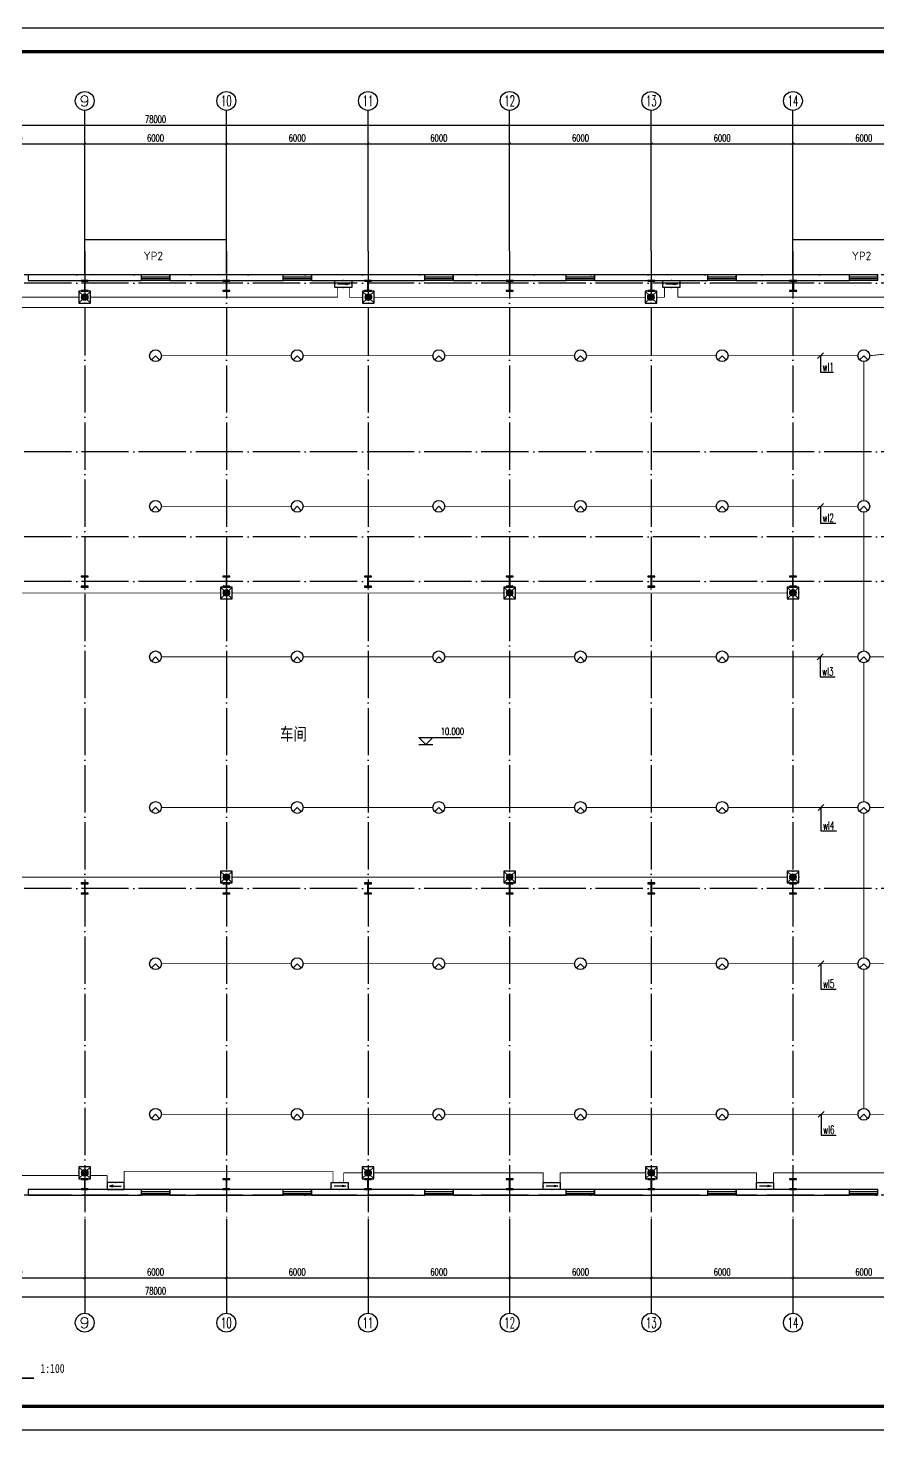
# Model space of a CAD drawing. Extents: x -55118 to 386282, y -631686 to -470886.
# Drawn here: x 114380 to 150380, y -631686 to -572286 of the extents above; entities that cross this region are included whole.
import ezdxf
from ezdxf.enums import TextEntityAlignment as Align

# ---------------------------------------------------------------- set-up
doc = ezdxf.new("R2010")
doc.units = 0
doc.header["$LTSCALE"] = 1000
doc.header["$MEASUREMENT"] = 0
doc.linetypes.add('DOTE', pattern=[2.42, 2, -0.2, 0.02, -0.2])
doc.layers.get('0').update_dxf_attribs({"linetype": 'CONTINUOUS'})
doc.layers.get('Defpoints').update_dxf_attribs({"linetype": 'CONTINUOUS'})
for name, color, linetype in [('AXIS', 3, 'CONTINUOUS'), ('AXIS_TEXT', 7, 'CONTINUOUS'), ('DIM-照明', 3, 'CONTINUOUS'), ('DIM_ELEV', 3, 'CONTINUOUS'), ('DOTE', 253, 'DOTE'), ('EQUIP-照明', 3, 'CONTINUOUS'), ('PUB_TEXT', 7, 'CONTINUOUS'), ('WALL', 6, 'CONTINUOUS'), ('WINDOW', 4, 'CONTINUOUS'), ('WIRE-照明', 4, 'CONTINUOUS'), ('勒脚', 50, 'CONTINUOUS'), ('图框', 4, 'CONTINUOUS')]:
    doc.layers.add(name, color=color, linetype=linetype)
doc.styles.add('-黑体', font='simhei.ttf', dxfattribs={"width": 0.8})
doc.styles.add('_TCH_AXIS', font='COMPLEX', dxfattribs={"bigfont": 'GBCBIG'})
doc.styles.add('_TCH_DIM', font='SIMPLEX', dxfattribs={"bigfont": 'GBCBIG'})
doc.styles.add('_TCH_DIM_T3', font='SIMPLEX', dxfattribs={"width": 0.705882, "bigfont": 'GBCBIG'})
doc.styles.add('_TCH_LABEL', font='COMPLEX', dxfattribs={"bigfont": 'GBCBIG'})
doc.styles.add('_TEL_DIM', font='SIMPLEX', dxfattribs={"width": 0.8, "height": 3.5, "bigfont": 'HZTXT'})
doc.styles.add('COMPLEX', font='COMPLEX')
doc.styles.add('STYLE1', font='tssdeng.shx', dxfattribs={"height": 8, "bigfont": 'tssdchn.shx'})
doc.dimstyles.new('_TCH_ARCH&&100', dxfattribs={"dimtxt": 297.5, "dimasz": 100, "dimexe": 250, "dimexo": 300, "dimgap": 100, "dimtad": 1, "dimdec": 0, "dimzin": 0, "dimdsep": 46, "dimtxsty": '_TCH_DIM_T3', "dimblk": 'ARCHTICK', "dimcen": 0.09, "dimclrt": 7, "dimazin": 2, "dimtfac": 1, "dimtdec": 0, "dimtix": 1, "dimtmove": 2, "dimatfit": 3, "dimfxl": 0, "dimtolj": 1, "dimtzin": 0, "dimarcsym": 0})

# ---------------------------------------------------------------- blocks, each defined once
blk = doc.blocks.new('钢柱')
blk.add_hatch(color=256).paths.add_polyline_path([(4275, 9436), (4140, 9436), (4140, 9466), (4440, 9466), (4440, 9436), (4305, 9436), (4305, 9036), (4440, 9036), (4440, 9006), (4140, 9006), (4140, 9036), (4275, 9036)])
blk.add_lwpolyline([(4275, 9436), (4140, 9436), (4140, 9466), (4440, 9466), (4440, 9436), (4305, 9436), (4305, 9036), (4440, 9036), (4440, 9006), (4140, 9006), (4140, 9036), (4275, 9036), (4275, 9436), (4140, 9436)])
blk = doc.blocks.new('$equip$00001176')
for q in [(-0.35, -0.35), (0.35, -0.35)]:
    blk.add_line((0, 0), q)
blk.add_circle((0, 0), 0.5)
at = {"style": '_TCH_LABEL', "flags": 9}
blk.add_attdef('A', (0, 0), '', height=0.00002, dxfattribs=at)
blk = doc.blocks.new('$equip$00002604')
blk.add_hatch(color=256).paths.add_polyline_path([(0.27, 0.5, 1), (-0.27, 0.5, 1)])
for p, q in [((-0.43, 0.93), (-0.19, 0.69)), ((-0.43, 0.07), (-0.19, 0.31)), ((0.19, 0.69), (0.43, 0.93)), ((0.19, 0.31), (0.43, 0.07))]:
    blk.add_line(p, q)
at = {"const_width": 0.04}
blk.add_lwpolyline([(-0.5, 1), (-0.5, 0), (0.5, 0), (0.5, 1), (-0.5, 1), (-0.5, 0)], dxfattribs=at)
blk.add_lwpolyline([(-0.5, 1), (-0.5, 0), (0.5, 0), (0.5, 1)], close=True)
blk.add_circle((0, 0.5), 0.275)
for p in [(-0.5, 0.5), (0, 1), (0, 0), (0.5, 0.5)]:
    blk.add_point(p)
at = {"color": 7, "style": '_TEL_DIM', "flags": 1}
blk.add_attdef('A', text='', height=0.000025, dxfattribs=at).set_placement((0, 0), align=Align.MIDDLE_CENTER)
blk = doc.blocks.new('$equip$00002540')
blk.add_hatch(color=256).paths.add_polyline_path([(0.24, 0.37), (0.24, 0.23), (0.53, 0.3)])
for p, q in [((-0.72, 0.6), (-0.72, 0)), ((0.72, 0.6), (-0.72, 0.6)), ((-0.72, 0), (0.72, 0)), ((0.24, 0.37), (0.24, 0.23)), ((0.53, 0.3), (0.24, 0.37)), ((0.24, 0.23), (0.53, 0.3)), ((0.72, 0), (0.72, 0.6))]:
    blk.add_line(p, q)
at = {"color": 7}
blk.add_line((-0.48, 0.3), (0.48, 0.3), dxfattribs=at)
at = {"const_width": 0.04}
blk.add_lwpolyline([(-0.72, 0.6), (-0.72, 0), (0.72, 0), (0.72, 0.6), (-0.72, 0.6), (-0.72, 0)], dxfattribs=at)
for p in [(-0.72, 0.3), (0, 0.6), (0, 0), (0.72, 0.3)]:
    blk.add_point(p)
at = {"color": 7, "style": '_TEL_DIM', "flags": 1}
blk.add_attdef('A', text='', height=0.00002, dxfattribs=at).set_placement((0, 0), align=Align.MIDDLE_CENTER)
blk = doc.blocks.new('_ArchTick')
at = {"color": 0, "linetype": 'ByBlock', "const_width": 0.4}
blk.add_lwpolyline([(-0.5, -0.5), (0.5, 0.5)], dxfattribs=at)
blk = doc.blocks.new('*D235')
at = {"layer": 'AXIS', "color": 0, "lineweight": -2}
for p, q in [((110780, -623040), (110780, -625490)), ((116780, -623040), (116780, -625490)), ((110780, -625240), (116780, -625240))]:
    blk.add_line(p, q, dxfattribs=at)
at = {"layer": 'Defpoints', "color": 0}
for p in [(110780, -622740), (116780, -622740), (116780, -625240)]:
    blk.add_point(p, dxfattribs=at)
at = {"layer": 'AXIS', "color": 0, "lineweight": -2, "xscale": 100, "yscale": 100, "zscale": 100, "rotation": 180}
blk.add_blockref('_ArchTick', (110780, -625240), dxfattribs=at)
at = {"layer": 'AXIS', "color": 0, "lineweight": -2, "xscale": 100, "yscale": 100, "zscale": 100}
blk.add_blockref('_ArchTick', (116780, -625240), dxfattribs=at)
at = {"layer": 'AXIS', "color": 7, "insert": (113780, -624991), "char_height": 297.5, "attachment_point": 5, "style": '_TCH_DIM_T3'}
blk.add_mtext('\\A1;6000', dxfattribs=at)
blk = doc.blocks.new('*D236')
at = {"layer": 'AXIS', "color": 0, "lineweight": -2}
for p, q in [((116780, -623040), (116780, -625490)), ((122780, -623040), (122780, -625490)), ((116780, -625240), (122780, -625240))]:
    blk.add_line(p, q, dxfattribs=at)
at = {"layer": 'Defpoints', "color": 0}
for p in [(116780, -622740), (122780, -622740), (122780, -625240)]:
    blk.add_point(p, dxfattribs=at)
at = {"layer": 'AXIS', "color": 0, "lineweight": -2, "xscale": 100, "yscale": 100, "zscale": 100, "rotation": 180}
blk.add_blockref('_ArchTick', (116780, -625240), dxfattribs=at)
at = {"layer": 'AXIS', "color": 0, "lineweight": -2, "xscale": 100, "yscale": 100, "zscale": 100}
blk.add_blockref('_ArchTick', (122780, -625240), dxfattribs=at)
at = {"layer": 'AXIS', "color": 7, "insert": (119780, -624991), "char_height": 297.5, "attachment_point": 5, "style": '_TCH_DIM_T3'}
blk.add_mtext('\\A1;6000', dxfattribs=at)
blk = doc.blocks.new('*D237')
at = {"layer": 'AXIS', "color": 0, "lineweight": -2}
for p, q in [((122780, -623040), (122780, -625490)), ((128780, -623040), (128780, -625490)), ((122780, -625240), (128780, -625240))]:
    blk.add_line(p, q, dxfattribs=at)
at = {"layer": 'Defpoints', "color": 0}
for p in [(122780, -622740), (128780, -622740), (128780, -625240)]:
    blk.add_point(p, dxfattribs=at)
at = {"layer": 'AXIS', "color": 0, "lineweight": -2, "xscale": 100, "yscale": 100, "zscale": 100, "rotation": 180}
blk.add_blockref('_ArchTick', (122780, -625240), dxfattribs=at)
at = {"layer": 'AXIS', "color": 0, "lineweight": -2, "xscale": 100, "yscale": 100, "zscale": 100}
blk.add_blockref('_ArchTick', (128780, -625240), dxfattribs=at)
at = {"layer": 'AXIS', "color": 7, "insert": (125780, -624991), "char_height": 297.5, "attachment_point": 5, "style": '_TCH_DIM_T3'}
blk.add_mtext('\\A1;6000', dxfattribs=at)
blk = doc.blocks.new('*D238')
at = {"layer": 'AXIS', "color": 0, "lineweight": -2}
for p, q in [((128780, -623040), (128780, -625490)), ((134780, -623040), (134780, -625490)), ((128780, -625240), (134780, -625240))]:
    blk.add_line(p, q, dxfattribs=at)
at = {"layer": 'Defpoints', "color": 0}
for p in [(128780, -622740), (134780, -622740), (134780, -625240)]:
    blk.add_point(p, dxfattribs=at)
at = {"layer": 'AXIS', "color": 0, "lineweight": -2, "xscale": 100, "yscale": 100, "zscale": 100, "rotation": 180}
blk.add_blockref('_ArchTick', (128780, -625240), dxfattribs=at)
at = {"layer": 'AXIS', "color": 0, "lineweight": -2, "xscale": 100, "yscale": 100, "zscale": 100}
blk.add_blockref('_ArchTick', (134780, -625240), dxfattribs=at)
at = {"layer": 'AXIS', "color": 7, "insert": (131780, -624991), "char_height": 297.5, "attachment_point": 5, "style": '_TCH_DIM_T3'}
blk.add_mtext('\\A1;6000', dxfattribs=at)
blk = doc.blocks.new('*D239')
at = {"layer": 'AXIS', "color": 0, "lineweight": -2}
for p, q in [((134780, -623040), (134780, -625490)), ((140780, -623040), (140780, -625490)), ((134780, -625240), (140780, -625240))]:
    blk.add_line(p, q, dxfattribs=at)
at = {"layer": 'Defpoints', "color": 0}
for p in [(134780, -622740), (140780, -622740), (140780, -625240)]:
    blk.add_point(p, dxfattribs=at)
at = {"layer": 'AXIS', "color": 0, "lineweight": -2, "xscale": 100, "yscale": 100, "zscale": 100, "rotation": 180}
blk.add_blockref('_ArchTick', (134780, -625240), dxfattribs=at)
at = {"layer": 'AXIS', "color": 0, "lineweight": -2, "xscale": 100, "yscale": 100, "zscale": 100}
blk.add_blockref('_ArchTick', (140780, -625240), dxfattribs=at)
at = {"layer": 'AXIS', "color": 7, "insert": (137780, -624991), "char_height": 297.5, "attachment_point": 5, "style": '_TCH_DIM_T3'}
blk.add_mtext('\\A1;6000', dxfattribs=at)
blk = doc.blocks.new('*D240')
at = {"layer": 'AXIS', "color": 0, "lineweight": -2}
for p, q in [((140780, -623040), (140780, -625490)), ((146780, -623040), (146780, -625490)), ((140780, -625240), (146780, -625240))]:
    blk.add_line(p, q, dxfattribs=at)
at = {"layer": 'Defpoints', "color": 0}
for p in [(140780, -622740), (146780, -622740), (146780, -625240)]:
    blk.add_point(p, dxfattribs=at)
at = {"layer": 'AXIS', "color": 0, "lineweight": -2, "xscale": 100, "yscale": 100, "zscale": 100, "rotation": 180}
blk.add_blockref('_ArchTick', (140780, -625240), dxfattribs=at)
at = {"layer": 'AXIS', "color": 0, "lineweight": -2, "xscale": 100, "yscale": 100, "zscale": 100}
blk.add_blockref('_ArchTick', (146780, -625240), dxfattribs=at)
at = {"layer": 'AXIS', "color": 7, "insert": (143780, -624991), "char_height": 297.5, "attachment_point": 5, "style": '_TCH_DIM_T3'}
blk.add_mtext('\\A1;6000', dxfattribs=at)
blk = doc.blocks.new('*D241')
at = {"layer": 'AXIS', "color": 0, "lineweight": -2}
for p, q in [((146780, -623040), (146780, -625490)), ((152780, -623040), (152780, -625490)), ((146780, -625240), (152780, -625240))]:
    blk.add_line(p, q, dxfattribs=at)
at = {"layer": 'Defpoints', "color": 0}
for p in [(146780, -622740), (152780, -622740), (152780, -625240)]:
    blk.add_point(p, dxfattribs=at)
at = {"layer": 'AXIS', "color": 0, "lineweight": -2, "xscale": 100, "yscale": 100, "zscale": 100, "rotation": 180}
blk.add_blockref('_ArchTick', (146780, -625240), dxfattribs=at)
at = {"layer": 'AXIS', "color": 0, "lineweight": -2, "xscale": 100, "yscale": 100, "zscale": 100}
blk.add_blockref('_ArchTick', (152780, -625240), dxfattribs=at)
at = {"layer": 'AXIS', "color": 7, "insert": (149780, -624991), "char_height": 297.5, "attachment_point": 5, "style": '_TCH_DIM_T3'}
blk.add_mtext('\\A1;6000', dxfattribs=at)
blk = doc.blocks.new('*D244')
at = {"layer": 'AXIS', "color": 0, "lineweight": -2}
for p, q in [((80780, -623040), (80780, -626290)), ((158780, -623040), (158780, -626290)), ((80780, -626040), (158780, -626040))]:
    blk.add_line(p, q, dxfattribs=at)
at = {"layer": 'Defpoints', "color": 0}
for p in [(80780, -622740), (158780, -622740), (158780, -626040)]:
    blk.add_point(p, dxfattribs=at)
at = {"layer": 'AXIS', "color": 0, "lineweight": -2, "xscale": 100, "yscale": 100, "zscale": 100, "rotation": 180}
blk.add_blockref('_ArchTick', (80780, -626040), dxfattribs=at)
at = {"layer": 'AXIS', "color": 0, "lineweight": -2, "xscale": 100, "yscale": 100, "zscale": 100}
blk.add_blockref('_ArchTick', (158780, -626040), dxfattribs=at)
at = {"layer": 'AXIS', "color": 7, "insert": (119780, -625791), "char_height": 297.5, "attachment_point": 5, "style": '_TCH_DIM_T3'}
blk.add_mtext('\\A1;78000', dxfattribs=at)
blk = doc.blocks.new('*D252')
at = {"layer": 'AXIS', "color": 0, "lineweight": -2}
for p, q in [((110780, -579396), (110780, -576946)), ((110780, -577196), (116780, -577196)), ((116780, -579396), (116780, -576946))]:
    blk.add_line(p, q, dxfattribs=at)
at = {"layer": 'Defpoints', "color": 0}
for p in [(116780, -577196), (110780, -579696), (116780, -579696)]:
    blk.add_point(p, dxfattribs=at)
at = {"layer": 'AXIS', "color": 0, "lineweight": -2, "xscale": 100, "yscale": 100, "zscale": 100, "rotation": 180}
blk.add_blockref('_ArchTick', (110780, -577196), dxfattribs=at)
at = {"layer": 'AXIS', "color": 0, "lineweight": -2, "xscale": 100, "yscale": 100, "zscale": 100}
blk.add_blockref('_ArchTick', (116780, -577196), dxfattribs=at)
at = {"layer": 'AXIS', "color": 7, "insert": (113780, -576947), "char_height": 297.5, "attachment_point": 5, "style": '_TCH_DIM_T3'}
blk.add_mtext('\\A1;6000', dxfattribs=at)
blk = doc.blocks.new('*D253')
at = {"layer": 'AXIS', "color": 0, "lineweight": -2}
for p, q in [((116780, -579396), (116780, -576946)), ((116780, -577196), (122780, -577196)), ((122780, -579396), (122780, -576946))]:
    blk.add_line(p, q, dxfattribs=at)
at = {"layer": 'Defpoints', "color": 0}
for p in [(122780, -577196), (116780, -579696), (122780, -579696)]:
    blk.add_point(p, dxfattribs=at)
at = {"layer": 'AXIS', "color": 0, "lineweight": -2, "xscale": 100, "yscale": 100, "zscale": 100, "rotation": 180}
blk.add_blockref('_ArchTick', (116780, -577196), dxfattribs=at)
at = {"layer": 'AXIS', "color": 0, "lineweight": -2, "xscale": 100, "yscale": 100, "zscale": 100}
blk.add_blockref('_ArchTick', (122780, -577196), dxfattribs=at)
at = {"layer": 'AXIS', "color": 7, "insert": (119780, -576947), "char_height": 297.5, "attachment_point": 5, "style": '_TCH_DIM_T3'}
blk.add_mtext('\\A1;6000', dxfattribs=at)
blk = doc.blocks.new('*D254')
at = {"layer": 'AXIS', "color": 0, "lineweight": -2}
for p, q in [((122780, -579396), (122780, -576946)), ((122780, -577196), (128780, -577196)), ((128780, -579396), (128780, -576946))]:
    blk.add_line(p, q, dxfattribs=at)
at = {"layer": 'Defpoints', "color": 0}
for p in [(128780, -577196), (122780, -579696), (128780, -579696)]:
    blk.add_point(p, dxfattribs=at)
at = {"layer": 'AXIS', "color": 0, "lineweight": -2, "xscale": 100, "yscale": 100, "zscale": 100, "rotation": 180}
blk.add_blockref('_ArchTick', (122780, -577196), dxfattribs=at)
at = {"layer": 'AXIS', "color": 0, "lineweight": -2, "xscale": 100, "yscale": 100, "zscale": 100}
blk.add_blockref('_ArchTick', (128780, -577196), dxfattribs=at)
at = {"layer": 'AXIS', "color": 7, "insert": (125780, -576947), "char_height": 297.5, "attachment_point": 5, "style": '_TCH_DIM_T3'}
blk.add_mtext('\\A1;6000', dxfattribs=at)
blk = doc.blocks.new('*D255')
at = {"layer": 'AXIS', "color": 0, "lineweight": -2}
for p, q in [((128780, -579396), (128780, -576946)), ((128780, -577196), (134780, -577196)), ((134780, -579396), (134780, -576946))]:
    blk.add_line(p, q, dxfattribs=at)
at = {"layer": 'Defpoints', "color": 0}
for p in [(134780, -577196), (128780, -579696), (134780, -579696)]:
    blk.add_point(p, dxfattribs=at)
at = {"layer": 'AXIS', "color": 0, "lineweight": -2, "xscale": 100, "yscale": 100, "zscale": 100, "rotation": 180}
blk.add_blockref('_ArchTick', (128780, -577196), dxfattribs=at)
at = {"layer": 'AXIS', "color": 0, "lineweight": -2, "xscale": 100, "yscale": 100, "zscale": 100}
blk.add_blockref('_ArchTick', (134780, -577196), dxfattribs=at)
at = {"layer": 'AXIS', "color": 7, "insert": (131780, -576947), "char_height": 297.5, "attachment_point": 5, "style": '_TCH_DIM_T3'}
blk.add_mtext('\\A1;6000', dxfattribs=at)
blk = doc.blocks.new('*D256')
at = {"layer": 'AXIS', "color": 0, "lineweight": -2}
for p, q in [((134780, -579396), (134780, -576946)), ((134780, -577196), (140780, -577196)), ((140780, -579396), (140780, -576946))]:
    blk.add_line(p, q, dxfattribs=at)
at = {"layer": 'Defpoints', "color": 0}
for p in [(140780, -577196), (134780, -579696), (140780, -579696)]:
    blk.add_point(p, dxfattribs=at)
at = {"layer": 'AXIS', "color": 0, "lineweight": -2, "xscale": 100, "yscale": 100, "zscale": 100, "rotation": 180}
blk.add_blockref('_ArchTick', (134780, -577196), dxfattribs=at)
at = {"layer": 'AXIS', "color": 0, "lineweight": -2, "xscale": 100, "yscale": 100, "zscale": 100}
blk.add_blockref('_ArchTick', (140780, -577196), dxfattribs=at)
at = {"layer": 'AXIS', "color": 7, "insert": (137780, -576947), "char_height": 297.5, "attachment_point": 5, "style": '_TCH_DIM_T3'}
blk.add_mtext('\\A1;6000', dxfattribs=at)
blk = doc.blocks.new('*D257')
at = {"layer": 'AXIS', "color": 0, "lineweight": -2}
for p, q in [((140780, -579396), (140780, -576946)), ((140780, -577196), (146780, -577196)), ((146780, -579396), (146780, -576946))]:
    blk.add_line(p, q, dxfattribs=at)
at = {"layer": 'Defpoints', "color": 0}
for p in [(146780, -577196), (140780, -579696), (146780, -579696)]:
    blk.add_point(p, dxfattribs=at)
at = {"layer": 'AXIS', "color": 0, "lineweight": -2, "xscale": 100, "yscale": 100, "zscale": 100, "rotation": 180}
blk.add_blockref('_ArchTick', (140780, -577196), dxfattribs=at)
at = {"layer": 'AXIS', "color": 0, "lineweight": -2, "xscale": 100, "yscale": 100, "zscale": 100}
blk.add_blockref('_ArchTick', (146780, -577196), dxfattribs=at)
at = {"layer": 'AXIS', "color": 7, "insert": (143780, -576947), "char_height": 297.5, "attachment_point": 5, "style": '_TCH_DIM_T3'}
blk.add_mtext('\\A1;6000', dxfattribs=at)
blk = doc.blocks.new('*D258')
at = {"layer": 'AXIS', "color": 0, "lineweight": -2}
for p, q in [((146780, -579396), (146780, -576946)), ((146780, -577196), (152780, -577196)), ((152780, -579396), (152780, -576946))]:
    blk.add_line(p, q, dxfattribs=at)
at = {"layer": 'Defpoints', "color": 0}
for p in [(152780, -577196), (146780, -579696), (152780, -579696)]:
    blk.add_point(p, dxfattribs=at)
at = {"layer": 'AXIS', "color": 0, "lineweight": -2, "xscale": 100, "yscale": 100, "zscale": 100, "rotation": 180}
blk.add_blockref('_ArchTick', (146780, -577196), dxfattribs=at)
at = {"layer": 'AXIS', "color": 0, "lineweight": -2, "xscale": 100, "yscale": 100, "zscale": 100}
blk.add_blockref('_ArchTick', (152780, -577196), dxfattribs=at)
at = {"layer": 'AXIS', "color": 7, "insert": (149780, -576947), "char_height": 297.5, "attachment_point": 5, "style": '_TCH_DIM_T3'}
blk.add_mtext('\\A1;6000', dxfattribs=at)
blk = doc.blocks.new('*D262')
at = {"layer": 'AXIS', "color": 0, "lineweight": -2}
for p, q in [((80780, -579396), (80780, -576146)), ((158780, -579396), (158780, -576146)), ((80780, -576396), (158780, -576396))]:
    blk.add_line(p, q, dxfattribs=at)
at = {"layer": 'Defpoints', "color": 0}
for p in [(158780, -576396), (80780, -579696), (158780, -579696)]:
    blk.add_point(p, dxfattribs=at)
at = {"layer": 'AXIS', "color": 0, "lineweight": -2, "xscale": 100, "yscale": 100, "zscale": 100, "rotation": 180}
blk.add_blockref('_ArchTick', (80780, -576396), dxfattribs=at)
at = {"layer": 'AXIS', "color": 0, "lineweight": -2, "xscale": 100, "yscale": 100, "zscale": 100}
blk.add_blockref('_ArchTick', (158780, -576396), dxfattribs=at)
at = {"layer": 'AXIS', "color": 7, "insert": (119780, -576147), "char_height": 297.5, "attachment_point": 5, "style": '_TCH_DIM_T3'}
blk.add_mtext('\\A1;78000', dxfattribs=at)
blk = doc.blocks.new('$TCHSYS$WIN2D')
for p, q in [((-0.5, 0.5), (0.5, 0.5)), ((-0.5, 0.5), (-0.5, -0.5)), ((0.5, 0.5), (0.5, -0.5)), ((0.5, 0.167), (-0.5, 0.167)), ((0.5, -0.167), (-0.5, -0.167)), ((-0.5, -0.5), (0.5, -0.5))]:
    blk.add_line(p, q)
blk = doc.blocks.new('_AXISO')
blk.add_circle((0, 0), 0.5)
at = {"layer": 'AXIS_TEXT', "style": 'COMPLEX', "width": 1.041667}
blk.add_attdef('A', text='', height=0.56, dxfattribs=at).set_placement((-0.25, -0.28), (0.25, -0.28), align=Align.FIT)
blk = doc.blocks.new('$equip$00002541')
blk.add_hatch(color=256).paths.add_polyline_path([(-0.24, 0.37), (-0.53, 0.3), (-0.24, 0.23)])
for p, q in [((-0.72, 0.6), (-0.72, 0)), ((0.72, 0.6), (-0.72, 0.6)), ((-0.72, 0), (0.72, 0)), ((-0.24, 0.37), (-0.53, 0.3)), ((-0.53, 0.3), (-0.24, 0.23)), ((-0.24, 0.37), (-0.24, 0.23)), ((0.72, 0), (0.72, 0.6))]:
    blk.add_line(p, q)
at = {"color": 7}
blk.add_line((-0.48, 0.3), (0.48, 0.3), dxfattribs=at)
at = {"const_width": 0.04}
blk.add_lwpolyline([(-0.72, 0.6), (-0.72, 0), (0.72, 0), (0.72, 0.6), (-0.72, 0.6), (-0.72, 0)], dxfattribs=at)
for p in [(-0.72, 0.3), (0, 0.6), (0, 0), (0.72, 0.3)]:
    blk.add_point(p)
at = {"color": 7, "style": '_TEL_DIM', "flags": 1}
blk.add_attdef('A', text='', height=0.00002, dxfattribs=at).set_placement((0, 0), align=Align.MIDDLE_CENTER)
blk = doc.blocks.new('jhyfty')
at = {"layer": '图框'}
blk.add_lwpolyline([(671751, 105710), (776851, 105710), (776851, 165110), (671751, 165110)], close=True, dxfattribs=at)
at = {"layer": '图框', "const_width": 140}
blk.add_lwpolyline([(674251, 164110), (775851, 164110), (775851, 106710), (674251, 106710)], close=True, dxfattribs=at)

msp = doc.modelspace()

# ---------------------------------------------------------------- linework, layer by layer
at = {"layer": 'AXIS'}
for p, q in [((116780.1, -581740.1), (116780.1, -575773.7)), ((122780.1, -581740.1), (122780.1, -575773.7)), ((128780.1, -581740.1), (128780.1, -575773.7)), ((134780.1, -581740.1), (134780.1, -575773.7)), ((140780.1, -581740.1), (140780.1, -575773.7)), ((146780.1, -581740.1), (146780.1, -575773.7)), ((116780.1, -622740.1), (116780.1, -626740.1)), ((122780.1, -622740.1), (122780.1, -626740.1)), ((128780.1, -622740.1), (128780.1, -626740.1)), ((134780.1, -622740.1), (134780.1, -626740.1)), ((140780.1, -622740.1), (140780.1, -626740.1)), ((146780.1, -622740.1), (146780.1, -626740.1))]:
    msp.add_line(p, q, dxfattribs=at)
at = {"layer": 'AXIS', "const_width": 70}
msp.add_lwpolyline([(110335.7, -629489.5), (114625.8, -629489.5)], dxfattribs=at)
at = {"layer": 'DIM-照明'}
for p, q in [((148069.9, -586046.4), (147822.4, -586293.9)), ((147822.4, -592673.9), (148069.9, -592426.4)), ((148053, -598806.4), (147805.5, -599053.9)), ((147843.2, -605433.9), (148090.7, -605186.4)), ((148090.7, -611806.4), (147843.2, -612053.9)), ((148094.8, -618186.4), (147847.4, -618433.9))]:
    msp.add_line(p, q, dxfattribs=at)
for points in [[(147946.1, -586170.1), (147946.1, -586868.9)], [(147946.1, -586868.9), (148494.5, -586868.9)], [(147946.1, -592550.1), (147946.1, -593264.6)], [(147946.1, -593264.6), (148590.5, -593264.6)], [(147929.2, -598930.1), (147929.2, -599773)], [(147929.2, -599773), (148573.6, -599773)], [(147967, -605310.1), (147967, -606301.3)], [(147967, -606301.3), (148622, -606301.3)], [(147967, -611930.1), (147967, -613004.6)], [(147967, -613004.6), (148611.3, -613004.6)], [(147971.1, -618310.1), (147971.1, -619191.8)], [(147971.1, -619191.8), (148604.8, -619191.8)]]:
    msp.add_lwpolyline(points, dxfattribs=at)
at = {"layer": 'DIM_ELEV'}
for p, q in [((130928.7, -602639.8), (131532, -602639.8)), ((131232, -602639.8), (130932, -602339.8)), ((130932, -602339.8), (132732, -602339.8)), ((131232, -602639.8), (131532, -602339.8))]:
    msp.add_line(p, q, dxfattribs=at)
at = {"layer": 'DOTE', "linetype": 'DOTE'}
for p, q in [((116780.1, -581740.1), (116780.1, -622740.1)), ((122780.1, -581740.1), (122780.1, -622740.1)), ((128780.1, -581740.1), (128780.1, -622740.1)), ((134780.1, -581740.1), (134780.1, -622740.1)), ((140780.1, -581740.1), (140780.1, -622740.1)), ((146780.1, -581740.1), (146780.1, -622740.1)), ((159780.1, -582740.1), (79780.1, -582740.1)), ((159780.1, -583100.1), (79780.1, -583100.1)), ((159780.1, -590240.1), (79780.1, -590240.1)), ((159780.1, -593840.1), (79780.1, -593840.1)), ((159780.1, -595740.1), (79780.1, -595740.1)), ((159780.1, -608740.1), (79780.1, -608740.1)), ((159780.1, -621740.1), (79780.1, -621740.1))]:
    msp.add_line(p, q, dxfattribs=at)
at = {"layer": 'WALL'}
for p, q in [((119180.1, -582740.1), (114380.1, -582740.1)), ((114380.1, -582740.1), (114380.1, -582980.1)), ((114380.1, -582980.1), (119180.1, -582980.1)), ((119180.1, -582980.1), (119180.1, -582740.1)), ((125180.1, -582740.1), (120380.1, -582740.1)), ((120380.1, -582740.1), (120380.1, -582980.1)), ((120380.1, -582980.1), (125180.1, -582980.1)), ((125180.1, -582980.1), (125180.1, -582740.1)), ((131180.1, -582740.1), (126380.1, -582740.1)), ((126380.1, -582740.1), (126380.1, -582980.1)), ((126380.1, -582980.1), (131180.1, -582980.1)), ((131180.1, -582980.1), (131180.1, -582740.1)), ((137180.1, -582740.1), (132380.1, -582740.1)), ((132380.1, -582740.1), (132380.1, -582980.1)), ((132380.1, -582980.1), (137180.1, -582980.1)), ((137180.1, -582980.1), (137180.1, -582740.1)), ((143180.1, -582740.1), (138380.1, -582740.1)), ((138380.1, -582740.1), (138380.1, -582980.1)), ((138380.1, -582980.1), (143180.1, -582980.1)), ((143180.1, -582980.1), (143180.1, -582740.1)), ((149180.1, -582740.1), (144380.1, -582740.1)), ((144380.1, -582740.1), (144380.1, -582980.1)), ((144380.1, -582980.1), (149180.1, -582980.1)), ((149180.1, -582980.1), (149180.1, -582740.1)), ((119180.1, -621500.1), (114380.1, -621500.1)), ((114380.1, -621500.1), (114380.1, -621740.1)), ((114380.1, -621740.1), (119180.1, -621740.1)), ((119180.1, -621740.1), (119180.1, -621500.1)), ((125180.1, -621500.1), (120380.1, -621500.1)), ((120380.1, -621500.1), (120380.1, -621740.1)), ((120380.1, -621740.1), (125180.1, -621740.1)), ((125180.1, -621740.1), (125180.1, -621500.1)), ((131180.1, -621500.1), (126380.1, -621500.1)), ((126380.1, -621500.1), (126380.1, -621740.1)), ((126380.1, -621740.1), (131180.1, -621740.1)), ((131180.1, -621740.1), (131180.1, -621500.1)), ((137180.1, -621500.1), (132380.1, -621500.1)), ((132380.1, -621500.1), (132380.1, -621740.1)), ((132380.1, -621740.1), (137180.1, -621740.1)), ((137180.1, -621740.1), (137180.1, -621500.1)), ((143180.1, -621500.1), (138380.1, -621500.1)), ((138380.1, -621500.1), (138380.1, -621740.1)), ((138380.1, -621740.1), (143180.1, -621740.1)), ((143180.1, -621740.1), (143180.1, -621500.1)), ((149180.1, -621500.1), (144380.1, -621500.1)), ((144380.1, -621500.1), (144380.1, -621740.1)), ((144380.1, -621740.1), (149180.1, -621740.1)), ((149180.1, -621740.1), (149180.1, -621500.1))]:
    msp.add_line(p, q, dxfattribs=at)
at = {"layer": 'WIRE-照明', "linetype": 'Continuous', "const_width": 35}
for points in [[(127491.2, -583690.1), (127491.2, -583280.1)], [(127992.1, -583698.3), (127992.1, -583280.1)], [(141335.6, -583280.1), (141335.6, -583698.3)], [(141901, -583690.1), (141901, -583280.1)], [(116530.1, -583690.1), (112543.9, -583690.1)], [(117030.1, -583690.1), (127491.2, -583690.1)], [(128545.1, -583698.3), (127992.1, -583698.3)], [(140515.1, -583698.3), (129045.1, -583698.3)], [(141335.6, -583698.3), (141015.1, -583698.3)], [(152545.1, -583690.1), (141901, -583690.1)], [(85692.2, -584128.6), (154069.9, -584128.6)], [(154760.1, -585661.6), (150030.1, -586170.1)], [(125530.1, -586170.1), (120030.1, -586170.1)], [(131530.1, -586170.1), (126030.1, -586170.1)], [(137530.1, -586170.1), (132030.1, -586170.1)], [(143530.1, -586170.1), (138030.1, -586170.1)], [(149530.1, -586170.1), (144030.1, -586170.1)], [(149780.1, -586420.1), (149780.1, -592300.1)], [(120030.1, -592550.1), (125530.1, -592550.1)], [(126030.1, -592550.1), (131530.1, -592550.1)], [(132030.1, -592550.1), (137530.1, -592550.1)], [(138030.1, -592550.1), (143530.1, -592550.1)], [(144030.1, -592550.1), (149530.1, -592550.1)], [(149780.1, -592800.1), (149780.1, -598680.1)], [(111030.1, -596220.1), (122530.1, -596220.1)], [(123030.1, -596220.1), (134530.1, -596220.1)], [(135030.1, -596220.1), (146530.1, -596220.1)], [(125530.1, -598930.1), (120030.1, -598930.1)], [(131530.1, -598930.1), (126030.1, -598930.1)], [(137530.1, -598930.1), (132030.1, -598930.1)], [(143530.1, -598930.1), (138030.1, -598930.1)], [(149530.1, -598930.1), (144030.1, -598930.1)], [(149780.1, -599180.1), (149780.1, -605060.1)], [(155530.1, -598930.1), (150030.1, -598930.1)], [(120030.1, -605310.1), (125530.1, -605310.1)], [(126030.1, -605310.1), (131530.1, -605310.1)], [(132030.1, -605310.1), (137530.1, -605310.1)], [(138030.1, -605310.1), (143530.1, -605310.1)], [(144030.1, -605310.1), (149530.1, -605310.1)], [(149780.1, -605560.1), (149780.1, -611680.1)], [(150030.1, -605310.1), (155530.1, -605310.1)], [(122530.1, -608260.1), (111030.1, -608260.1)], [(134530.1, -608260.1), (123030.1, -608260.1)], [(146530.1, -608260.1), (135030.1, -608260.1)], [(125530.1, -611930.1), (120030.1, -611930.1)], [(131530.1, -611930.1), (126030.1, -611930.1)], [(137530.1, -611930.1), (132030.1, -611930.1)], [(143530.1, -611930.1), (138030.1, -611930.1)], [(149530.1, -611930.1), (144030.1, -611930.1)], [(149780.1, -612180.1), (149780.1, -618060.1)], [(155530.1, -611930.1), (150030.1, -611930.1)], [(120030.1, -618310.1), (125530.1, -618310.1)], [(126030.1, -618310.1), (131530.1, -618310.1)], [(132030.1, -618310.1), (137530.1, -618310.1)], [(138030.1, -618310.1), (143530.1, -618310.1)], [(144030.1, -618310.1), (149530.1, -618310.1)], [(150030.1, -618310.1), (155530.1, -618310.1)], [(118450.1, -621200.1), (118450.1, -620725.6)], [(118450.1, -620725.6), (127295.8, -620725.6)], [(127295.8, -620725.6), (127295.8, -621200.1)], [(116530.1, -620901.1), (111030.1, -620901.1)], [(117730.1, -620901.1), (117030.1, -620901.1)], [(117730.1, -621200.1), (117730.1, -620901.1)], [(128530.1, -620790.1), (127748.1, -620790.1)], [(127748.1, -620790.1), (127748.1, -621200.1)], [(136201.7, -620790.1), (129030.1, -620790.1)], [(136201.7, -621200.1), (136201.7, -620790.1)], [(136921.7, -621200.1), (136921.7, -620790.1)], [(140530.1, -620790.1), (136921.7, -620790.1)], [(145238.8, -620790.1), (141030.1, -620790.1)], [(145238.8, -621200.1), (145238.8, -620790.1)], [(152530.1, -620790.1), (145958.8, -620790.1)], [(145958.8, -621200.1), (145958.8, -620790.1)]]:
    msp.add_lwpolyline(points, dxfattribs=at)
at = {"layer": '勒脚'}
for p, q in [((116780.1, -582740.1), (116780.1, -581240.1)), ((116780.1, -581240.1), (122780.1, -581240.1)), ((122780.1, -582740.1), (122780.1, -581240.1)), ((146780.1, -582740.1), (146780.1, -581240.1)), ((146780.1, -581240.1), (152780.1, -581240.1))]:
    msp.add_line(p, q, dxfattribs=at)

# ---------------------------------------------------------------- block references
at = {"xscale": -1, "rotation": 180}
for p in [(112490.4, -573973.8), (112490.4, -573973.8), (118490.4, -573973.8), (124490.4, -573973.8), (130490.4, -573973.8), (136490.4, -573973.8), (142490.4, -573973.8), (142505.4, -573973.8), (112490.4, -586503.8), (112490.4, -586503.8), (118490.4, -586503.8), (124490.4, -586503.8), (130490.4, -586503.8), (136490.4, -586503.8), (142490.4, -586503.8), (112490.4, -599503.8), (112490.4, -599503.8), (118490.4, -599503.8), (124490.4, -599503.8), (130490.4, -599503.8), (136490.4, -599503.8), (142490.4, -599503.8), (112490.4, -612033.8), (112490.4, -612033.8), (118490.4, -612033.8), (124490.4, -612033.8), (130490.4, -612033.8), (136490.4, -612033.8), (142490.4, -612033.8)]:
    msp.add_blockref('钢柱', p, dxfattribs=at)
at = {"layer": 'AXIS'}
ref = msp.add_blockref('_AXISO', (116780.1, -575373.7), dxfattribs=dict(at, xscale=800, yscale=800, zscale=800))
ref.add_attrib('A', '9', dxfattribs={"layer": 'AXIS_TEXT', "height": 452.5, "style": '_TCH_AXIS', "width": 1.5}).set_placement((116553.8, -575599.9), (117006.4, -575599.9), align=Align.FIT)
ref = msp.add_blockref('_AXISO', (122780.1, -575373.7), dxfattribs=dict(at, xscale=800, yscale=800, zscale=800))
ref.add_attrib('A', '10', dxfattribs={"layer": 'AXIS_TEXT', "height": 452.55, "style": '_TCH_AXIS', "width": 0.724138}).set_placement((122553.8, -575599.9), (123006.4, -575599.9), align=Align.FIT)
ref = msp.add_blockref('_AXISO', (128780.1, -575373.7), dxfattribs=dict(at, xscale=800, yscale=800, zscale=800))
ref.add_attrib('A', '11', dxfattribs={"layer": 'AXIS_TEXT', "height": 452.55, "style": '_TCH_AXIS', "width": 0.875}).set_placement((128553.8, -575599.9), (129006.4, -575599.9), align=Align.FIT)
ref = msp.add_blockref('_AXISO', (134780.1, -575373.7), dxfattribs=dict(at, xscale=800, yscale=800, zscale=800))
ref.add_attrib('A', '12', dxfattribs={"layer": 'AXIS_TEXT', "height": 452.55, "style": '_TCH_AXIS', "width": 0.724138}).set_placement((134553.8, -575599.9), (135006.4, -575599.9), align=Align.FIT)
ref = msp.add_blockref('_AXISO', (140780.1, -575373.7), dxfattribs=dict(at, xscale=800, yscale=800, zscale=800))
ref.add_attrib('A', '13', dxfattribs={"layer": 'AXIS_TEXT', "height": 452.55, "style": '_TCH_AXIS', "width": 0.724138}).set_placement((140553.8, -575599.9), (141006.4, -575599.9), align=Align.FIT)
ref = msp.add_blockref('_AXISO', (146780.1, -575373.7), dxfattribs=dict(at, xscale=800, yscale=800, zscale=800))
ref.add_attrib('A', '14', dxfattribs={"layer": 'AXIS_TEXT', "height": 452.55, "style": '_TCH_AXIS', "width": 0.677419}).set_placement((146553.8, -575599.9), (147006.4, -575599.9), align=Align.FIT)
ref = msp.add_blockref('_AXISO', (116780.1, -627140.1), dxfattribs=dict(at, xscale=800, yscale=800, zscale=800))
ref.add_attrib('A', '9', dxfattribs={"layer": 'AXIS_TEXT', "height": 452.5, "style": '_TCH_AXIS', "width": 1.5}).set_placement((116553.8, -627366.4), (117006.4, -627366.4), align=Align.FIT)
ref = msp.add_blockref('_AXISO', (122780.1, -627140.1), dxfattribs=dict(at, xscale=800, yscale=800, zscale=800))
ref.add_attrib('A', '10', dxfattribs={"layer": 'AXIS_TEXT', "height": 452.55, "style": '_TCH_AXIS', "width": 0.724138}).set_placement((122553.8, -627366.4), (123006.4, -627366.4), align=Align.FIT)
ref = msp.add_blockref('_AXISO', (128780.1, -627140.1), dxfattribs=dict(at, xscale=800, yscale=800, zscale=800))
ref.add_attrib('A', '11', dxfattribs={"layer": 'AXIS_TEXT', "height": 452.55, "style": '_TCH_AXIS', "width": 0.875}).set_placement((128553.8, -627366.4), (129006.4, -627366.4), align=Align.FIT)
ref = msp.add_blockref('_AXISO', (134780.1, -627140.1), dxfattribs=dict(at, xscale=800, yscale=800, zscale=800))
ref.add_attrib('A', '12', dxfattribs={"layer": 'AXIS_TEXT', "height": 452.55, "style": '_TCH_AXIS', "width": 0.724138}).set_placement((134553.8, -627366.4), (135006.4, -627366.4), align=Align.FIT)
ref = msp.add_blockref('_AXISO', (140780.1, -627140.1), dxfattribs=dict(at, xscale=800, yscale=800, zscale=800))
ref.add_attrib('A', '13', dxfattribs={"layer": 'AXIS_TEXT', "height": 452.55, "style": '_TCH_AXIS', "width": 0.724138}).set_placement((140553.8, -627366.4), (141006.4, -627366.4), align=Align.FIT)
ref = msp.add_blockref('_AXISO', (146780.1, -627140.1), dxfattribs=dict(at, xscale=800, yscale=800, zscale=800))
ref.add_attrib('A', '14', dxfattribs={"layer": 'AXIS_TEXT', "height": 452.55, "style": '_TCH_AXIS', "width": 0.677419}).set_placement((146553.8, -627366.4), (147006.4, -627366.4), align=Align.FIT)
at = {"layer": 'EQUIP-照明', "yscale": 500, "zscale": 500, "rotation": 180}
for name, p, xscale in [('$equip$00002540', (127731.4, -582980.1), -500), ('$equip$00002540', (141629.7, -582980.1), -500), ('$equip$00002604', (116780.1, -583440.1), 500), ('$equip$00002604', (128795.1, -583440.1), 500), ('$equip$00002604', (140765.1, -583440.1), 500), ('$equip$00002604', (122780.1, -595970.1), 500), ('$equip$00002604', (134780.1, -595970.1), 500), ('$equip$00002604', (146780.1, -595970.1), 500), ('$equip$00002604', (122780.1, -608010.1), 500), ('$equip$00002604', (134780.1, -608010.1), 500), ('$equip$00002604', (146780.1, -608010.1), 500), ('$equip$00002604', (116780.1, -620540.1), 500), ('$equip$00002604', (128780.1, -620540.1), 500), ('$equip$00002604', (140780.1, -620540.1), 500)]:
    msp.add_blockref(name, p, dxfattribs=dict(at, xscale=xscale))
at = {"layer": 'EQUIP-照明', "yscale": 500, "zscale": 500}
for name, p, xscale in [('$equip$00001176', (119780.1, -586170.1), 500), ('$equip$00001176', (125780.1, -586170.1), 500), ('$equip$00001176', (131780.1, -586170.1), 500), ('$equip$00001176', (137780.1, -586170.1), 500), ('$equip$00001176', (143780.1, -586170.1), 500), ('$equip$00001176', (149780.1, -586170.1), 500), ('$equip$00001176', (119780.1, -592550.1), 500), ('$equip$00001176', (125780.1, -592550.1), 500), ('$equip$00001176', (131780.1, -592550.1), 500), ('$equip$00001176', (137780.1, -592550.1), 500), ('$equip$00001176', (143780.1, -592550.1), 500), ('$equip$00001176', (149780.1, -592550.1), 500), ('$equip$00001176', (119780.1, -598930.1), 500), ('$equip$00001176', (125780.1, -598930.1), 500), ('$equip$00001176', (131780.1, -598930.1), 500), ('$equip$00001176', (137780.1, -598930.1), 500), ('$equip$00001176', (143780.1, -598930.1), 500), ('$equip$00001176', (149780.1, -598930.1), 500), ('$equip$00001176', (119780.1, -605310.1), 500), ('$equip$00001176', (125780.1, -605310.1), 500), ('$equip$00001176', (131780.1, -605310.1), 500), ('$equip$00001176', (137780.1, -605310.1), 500), ('$equip$00001176', (143780.1, -605310.1), 500), ('$equip$00001176', (149780.1, -605310.1), 500), ('$equip$00001176', (119780.1, -611930.1), 500), ('$equip$00001176', (125780.1, -611930.1), 500), ('$equip$00001176', (131780.1, -611930.1), 500), ('$equip$00001176', (137780.1, -611930.1), 500), ('$equip$00001176', (143780.1, -611930.1), 500), ('$equip$00001176', (149780.1, -611930.1), 500), ('$equip$00001176', (119780.1, -618310.1), 500), ('$equip$00001176', (125780.1, -618310.1), 500), ('$equip$00001176', (131780.1, -618310.1), 500), ('$equip$00001176', (137780.1, -618310.1), 500), ('$equip$00001176', (143780.1, -618310.1), 500), ('$equip$00001176', (149780.1, -618310.1), 500), ('$equip$00002541', (118090.1, -621500.1), 500), ('$equip$00002541', (127581.7, -621500.1), -500), ('$equip$00002541', (136561.7, -621500.1), -500), ('$equip$00002541', (145598.8, -621500.1), -500)]:
    msp.add_blockref(name, p, dxfattribs=dict(at, xscale=xscale))
at = {"layer": 'WALL'}
msp.add_blockref('jhyfty', (-600768.5, -737395.5), dxfattribs=at)
at = {"layer": 'WINDOW', "xscale": 1200, "yscale": 240, "zscale": 1200, "rotation": 180}
for p in [(119780.1, -582860.1), (125780.1, -582860.1), (131780.1, -582860.1), (137780.1, -582860.1), (143780.1, -582860.1), (149780.1, -582860.1)]:
    msp.add_blockref('$TCHSYS$WIN2D', p, dxfattribs=at)
at = {"layer": 'WINDOW', "xscale": -1200, "yscale": -240, "zscale": -1200}
for p in [(119780.1, -621620.1), (125780.1, -621620.1), (131780.1, -621620.1), (137780.1, -621620.1), (143780.1, -621620.1), (149780.1, -621620.1)]:
    msp.add_blockref('$TCHSYS$WIN2D', p, dxfattribs=at)

# ---------------------------------------------------------------- texts
at = {"layer": 'DIM-照明', "color": 7, "style": '_TEL_DIM', "width": 0.64}
for s, p in [('wl1', (148033.6, -586818.9)), ('wl2', (148033.6, -593214.6)), ('wl3', (148016.7, -599723)), ('wl4', (148054.5, -606251.3)), ('wl5', (148054.5, -612954.6)), ('wl6', (148058.6, -619141.8))]:
    msp.add_text(s, height=350, dxfattribs=at).set_placement(p)
at = {"layer": 'DIM_ELEV', "color": 7, "style": '_TCH_DIM', "width": 0.705882}
msp.add_text('10.000', height=297.5, dxfattribs=at).set_placement((131862, -602239.7))
at = {"layer": 'PUB_TEXT', "style": 'STYLE1'}
for s, height, p in [('YP2', 360, (119267.7, -581941.2)), ('YP2', 360, (149267.7, -581941.2)), ('车间', 600, (125053, -602217.6))]:
    msp.add_text(s, height=height, dxfattribs=at).set_placement(p, align=Align.MIDDLE_LEFT)
at = {"layer": 'PUB_TEXT', "style": '-黑体', "width": 0.8}
msp.add_text('1:100', height=375.53, dxfattribs=at).set_placement((114905.8, -629266.8))

# ---------------------------------------------------------------- dimensions: what is measured, and where the dimension line sits
at = {"layer": 'AXIS'}
for p1, p2, distance, text, picture, middle in [((80780.1, -579695.9), (158780.1, -579695.9), 3300, '78000', '*D262', (119780.1, -576147.1)), ((110780.1, -579695.9), (116780.1, -579695.9), 2500, '6000', '*D252', (113780.1, -576947.1)), ((116780.1, -579695.9), (122780.1, -579695.9), 2500, '6000', '*D253', (119780.1, -576947.1)), ((122780.1, -579695.9), (128780.1, -579695.9), 2500, '6000', '*D254', (125780.1, -576947.1)), ((128780.1, -579695.9), (134780.1, -579695.9), 2500, '6000', '*D255', (131780.1, -576947.1)), ((134780.1, -579695.9), (140780.1, -579695.9), 2500, '6000', '*D256', (137780.1, -576947.1)), ((140780.1, -579695.9), (146780.1, -579695.9), 2500, '6000', '*D257', (143780.1, -576947.1)), ((146780.1, -579695.9), (152780.1, -579695.9), 2500, '6000', '*D258', (149780.1, -576947.1)), ((80780.1, -622740.1), (158780.1, -622740.1), -3300, '78000', '*D244', (119780.1, -625791.4)), ((110780.1, -622740.1), (116780.1, -622740.1), -2500, '6000', '*D235', (113780.1, -624991.4)), ((116780.1, -622740.1), (122780.1, -622740.1), -2500, '6000', '*D236', (119780.1, -624991.4)), ((122780.1, -622740.1), (128780.1, -622740.1), -2500, '6000', '*D237', (125780.1, -624991.4)), ((128780.1, -622740.1), (134780.1, -622740.1), -2500, '6000', '*D238', (131780.1, -624991.4)), ((134780.1, -622740.1), (140780.1, -622740.1), -2500, '6000', '*D239', (137780.1, -624991.4)), ((140780.1, -622740.1), (146780.1, -622740.1), -2500, '6000', '*D240', (143780.1, -624991.4)), ((146780.1, -622740.1), (152780.1, -622740.1), -2500, '6000', '*D241', (149780.1, -624991.4))]:
    dim = msp.add_aligned_dim(p1=p1, p2=p2, distance=distance, text=text, dimstyle='_TCH_ARCH&&100', dxfattribs=at)
    dim.commit()
    dim.dimension.update_dxf_attribs({"geometry": picture, "text_midpoint": middle})

doc.saveas('drawing.dxf')
